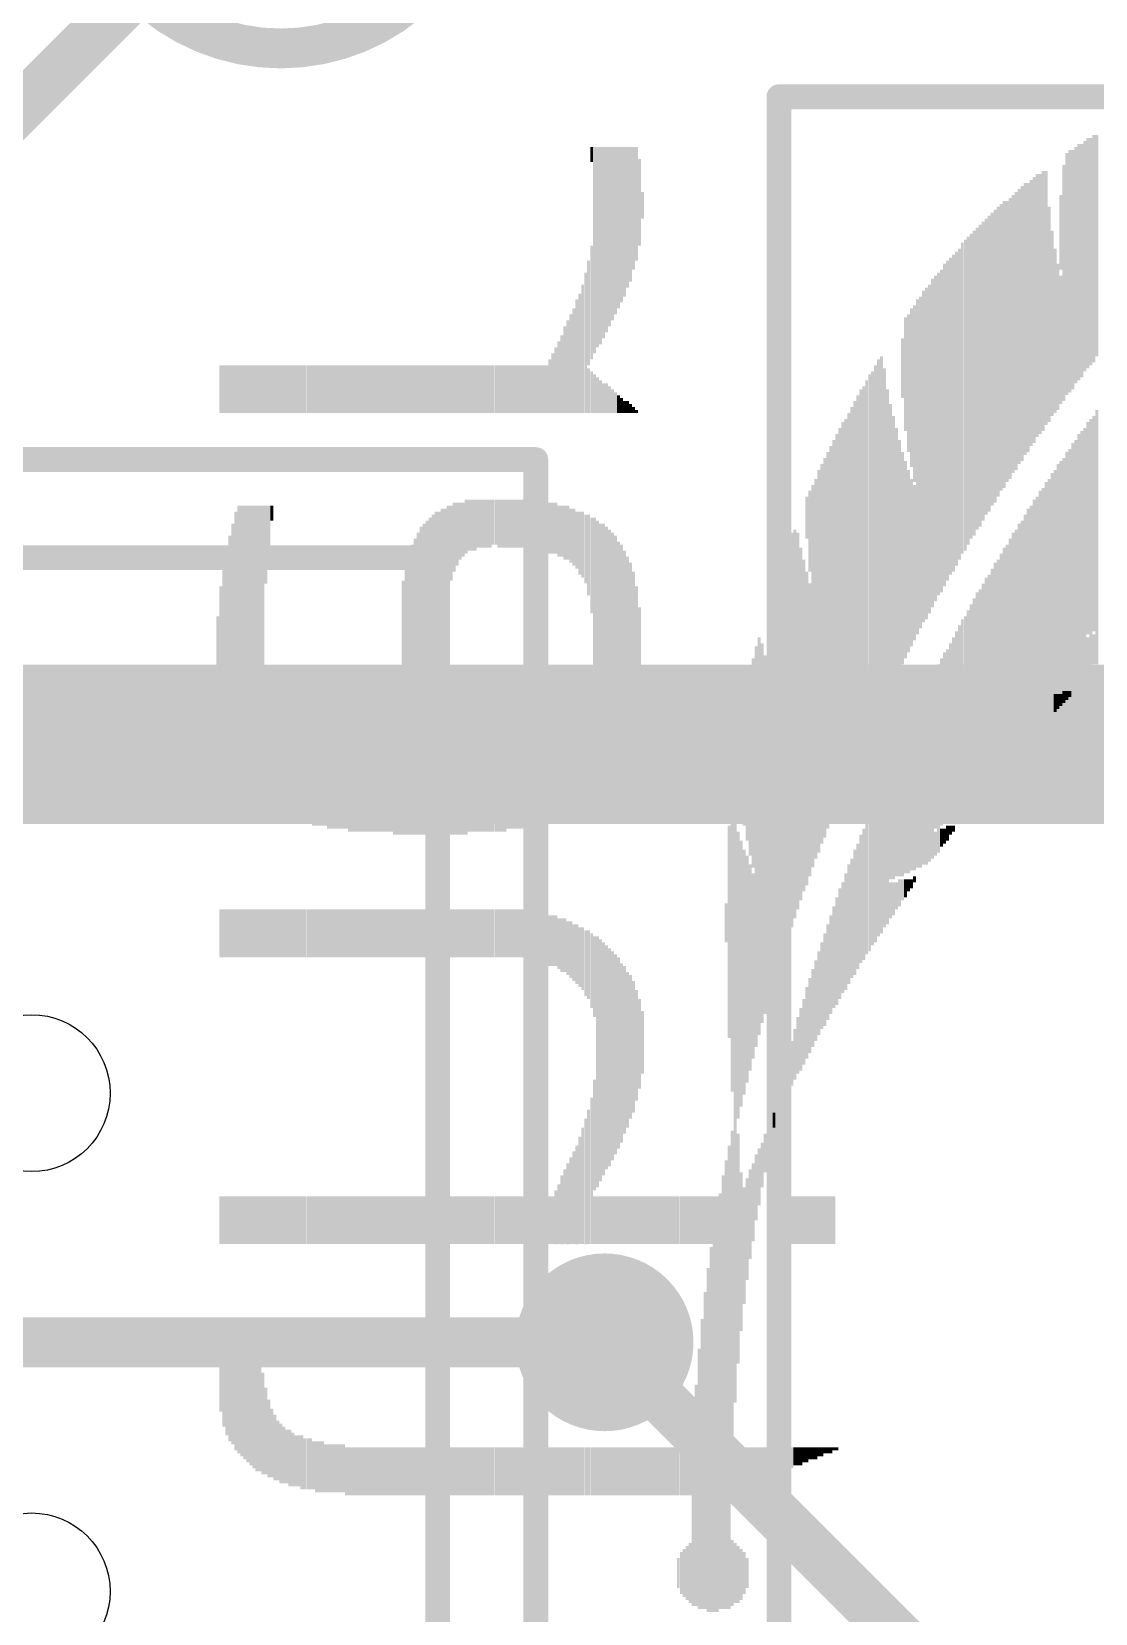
# Model space of a CAD drawing. Extents: x -3.2 to 50.9, y 0 to 22.9.
# Drawn here: x 38.1 to 43.52, y 10.05 to 18.11 of the extents above; entities that cross this region are included whole.
import ezdxf

# ---------------------------------------------------------------- set-up
doc = ezdxf.new("R2010")
doc.units = 0
for name, color, linetype in [('1', 12, 'CONTINUOUS'), ('16', 5, 'CONTINUOUS'), ('18', 110, 'CONTINUOUS'), ('20', 4, 'CONTINUOUS'), ('21', 40, 'CONTINUOUS'), ('22', 6, 'CONTINUOUS')]:
    doc.layers.add(name, color=color, linetype=linetype)

# ---------------------------------------------------------------- blocks, each defined once
blk = doc.blocks.new('RECT')
blk.add_solid([(-0.5, -0.5), (0.5, -0.5), (-0.5, 0.5), (0.5, 0.5)])
blk = doc.blocks.new('ROUNDV')
at = {"const_width": 0.5}
blk.add_lwpolyline([(0, -0.25, 1), (0, 0.25, 1), (0, -0.25)], format="xyb", dxfattribs=at)

msp = doc.modelspace()

# ---------------------------------------------------------------- linework, layer by layer
at = {"layer": '1'}
for points, const_width in [([(45.212, 14.478), (16.002, 14.478)], 0.8128), ([(19.05, 11.43), (41.021, 11.43)], 0.254)]:
    msp.add_lwpolyline(points, dxfattribs=dict(at, const_width=const_width))
at = {"layer": '1', "const_width": 0.127}
msp.add_lwpolyline([(41.021, 11.3665, 1), (41.021, 11.4935)], format="xyb", dxfattribs=at)
at = {"layer": '16', "const_width": 0.254}
for points in [[(37.084, 16.764), (39.37, 19.05)], [(41.021, 11.43), (42.926, 9.525)]]:
    msp.add_lwpolyline(points, dxfattribs=at)
at = {"layer": '16', "const_width": 0.127}
msp.add_lwpolyline([(41.0659, 11.4749, 1), (40.9761, 11.3851)], format="xyb", dxfattribs=at)
at = {"layer": '20'}
for centre in [(38.1, 12.7), (38.1, 10.16)]:
    msp.add_circle(centre, 0.4, dxfattribs=at)
at = {"layer": '21'}
for points, const_width in [([(39.37, 18.0261, 1), (39.37, 20.0739, 1), (39.37, 18.0261)], 0.2032), ([(41.9418, 17.78, 1), (41.8783, 17.78)], 0.0635), ([(41.91, 17.8117, 1), (41.91, 17.7483)], 0.0635), ([(40.7018, 15.93, 1), (40.6382, 15.93)], 0.0635), ([(40.67, 15.8983, 1), (40.67, 15.9618)], 0.0635), ([(40.2018, 15.43, 1), (40.1382, 15.43)], 0.0635), ([(40.17, 15.3983, 1), (40.17, 15.4618)], 0.0635)]:
    msp.add_lwpolyline(points, format="xyb", dxfattribs=dict(at, const_width=const_width))
at = {"layer": '21', "const_width": 0.127}
for points in [[(41.91, 5.08), (41.91, 17.78)], [(41.91, 17.78), (50.8, 17.78)], [(40.67, 15.93), (12.67, 15.93)], [(40.67, 6.93), (40.67, 15.93)], [(40.17, 15.43), (28.47, 15.43)], [(40.17, 7.43), (40.17, 15.43)]]:
    msp.add_lwpolyline(points, dxfattribs=at)

# ---------------------------------------------------------------- block references
at = {"layer": '18', "xscale": 0.9064, "yscale": 0.9064}
msp.add_blockref('ROUNDV', (41.021, 11.43), dxfattribs=at)
msp.add_blockref('ROUNDV', (41.021, 11.43), dxfattribs=at)
at = {"layer": '22', "yscale": 0.0152, "rotation": 90}
for p, xscale in [((43.5153, 17.0053), 1.1582), ((43.5305, 17.0205), 1.1278), ((40.955, 17.4854), 0.0762), ((40.9702, 16.9977), 1.0516), ((40.9854, 17.0129), 1.0211), ((41.0007, 17.0205), 1.0058), ((41.0159, 17.0358), 0.9754), ((41.0312, 17.051), 0.9449), ((41.0464, 17.0663), 0.9144), ((41.0616, 17.0815), 0.8839), ((41.0769, 17.0967), 0.8534), ((41.0921, 17.112), 0.823), ((41.1074, 17.1272), 0.7925), ((41.1226, 17.1425), 0.762), ((41.1378, 17.1653), 0.7163), ((41.1531, 17.1806), 0.6858), ((41.1683, 17.211), 0.6248), ((41.1836, 17.2339), 0.5791), ((43.3934, 16.891), 1.2344), ((43.4086, 16.8986), 1.2192), ((43.4238, 16.9215), 1.204), ((43.4391, 16.9367), 1.204), ((43.4543, 16.9443), 1.1887), ((43.4696, 16.9672), 1.1735), ((43.4848, 16.9824), 1.1735), ((43.5, 16.9901), 1.1582), ((41.1988, 17.2415), 0.442), ((43.3629, 16.83), 1.204), ((43.3781, 16.8758), 1.2344), ((43.1648, 16.6472), 1.3868), ((43.18, 16.6548), 1.3716), ((43.1952, 16.6776), 1.3564), ((43.2105, 16.6929), 1.3564), ((43.2257, 16.7157), 1.3411), ((43.241, 16.7234), 1.3259), ((43.2562, 16.7386), 1.3259), ((43.2714, 16.7538), 1.2954), ((41.214, 17.2263), 0.1372), ((43.0886, 16.5481), 1.4326), ((43.1038, 16.571), 1.4173), ((43.119, 16.5862), 1.4173), ((43.1343, 16.6091), 1.4021), ((43.1495, 16.6243), 1.4021), ((43.3476, 17.0891), 0.381), ((42.9971, 16.4414), 1.4935), ((43.0124, 16.4567), 1.4935), ((43.0276, 16.4795), 1.4783), ((43.0428, 16.5024), 1.463), ((43.0581, 16.5176), 1.463), ((43.0733, 16.5329), 1.4326), ((43.2867, 16.67), 1.0973), ((42.9057, 16.3195), 1.5545), ((42.9209, 16.3424), 1.5392), ((42.9362, 16.3576), 1.5392), ((42.9514, 16.3805), 1.524), ((42.9666, 16.4033), 1.5088), ((42.9819, 16.4186), 1.5088), ((43.3019, 16.6243), 0.9449), ((40.955, 16.731), 0.5791), ((42.8447, 16.2433), 1.585), ((42.86, 16.2585), 1.585), ((42.8752, 16.2814), 1.5697), ((42.8904, 16.3043), 1.5545), ((40.9397, 16.6776), 0.5334), ((42.7685, 16.129), 1.6307), ((42.7838, 16.1519), 1.6154), ((42.799, 16.1671), 1.6154), ((42.8142, 16.19), 1.6002), ((42.8295, 16.2128), 1.585), ((43.3172, 16.5862), 0.8382), ((40.9245, 16.5252), 0.7163), ((42.6923, 16.0147), 1.6764), ((42.7076, 16.0376), 1.6612), ((42.7228, 16.0604), 1.6459), ((42.738, 16.0757), 1.6459), ((42.7533, 16.1061), 1.6459), ((43.3324, 16.5557), 0.7468), ((43.3476, 16.5405), 0.6553), ((40.894, 16.4719), 0.6096), ((40.9092, 16.4948), 0.6553), ((42.6466, 15.9461), 1.6916), ((42.6618, 15.9614), 1.6916), ((42.6771, 15.9842), 1.6764), ((40.8635, 16.4338), 0.5334), ((40.8788, 16.4567), 0.5791), ((42.5856, 16.2966), 0.8077), ((42.6009, 16.2662), 0.8992), ((42.6161, 15.8928), 1.7069), ((42.6314, 15.9156), 1.6916), ((40.833, 16.4033), 0.4724), ((40.8483, 16.4186), 0.5029), ((42.5552, 16.3652), 0.5791), ((42.5704, 16.3195), 0.701), ((40.7873, 16.35), 0.3658), ((40.8026, 16.3652), 0.3962), ((40.8178, 16.3881), 0.442), ((42.5399, 16.3957), 0.3048), ((40.7568, 16.3195), 0.3048), ((40.7721, 16.3347), 0.3353), ((42.4332, 15.5651), 1.7831), ((39.0652, 16.289), 0.2438), ((39.0804, 16.289), 0.2438), ((39.0957, 16.289), 0.2438), ((39.1109, 16.289), 0.2438), ((39.1262, 16.289), 0.2438), ((39.1414, 16.289), 0.2438), ((39.1566, 16.289), 0.2438), ((39.1719, 16.289), 0.2438), ((39.1871, 16.289), 0.2438), ((39.2024, 16.289), 0.2438), ((39.2176, 16.289), 0.2438), ((39.2328, 16.289), 0.2438), ((39.2481, 16.289), 0.2438), ((39.2633, 16.289), 0.2438), ((39.2786, 16.289), 0.2438), ((39.2938, 16.289), 0.2438), ((39.309, 16.289), 0.2438), ((39.3243, 16.289), 0.2438), ((39.3395, 16.289), 0.2438), ((39.3548, 16.289), 0.2438), ((39.37, 16.289), 0.2438), ((39.3852, 16.289), 0.2438), ((39.4005, 16.289), 0.2438), ((39.4157, 16.289), 0.2438), ((39.431, 16.289), 0.2438), ((39.4462, 16.289), 0.2438), ((39.4614, 16.289), 0.2438), ((39.4767, 16.289), 0.2438), ((39.4919, 16.289), 0.2438), ((39.5072, 16.289), 0.2438), ((39.5224, 16.289), 0.2438), ((39.5376, 16.289), 0.2438), ((39.5529, 16.289), 0.2438), ((39.5681, 16.289), 0.2438), ((39.5834, 16.289), 0.2438), ((39.5986, 16.289), 0.2438), ((39.6138, 16.289), 0.2438), ((39.6291, 16.289), 0.2438), ((39.6443, 16.289), 0.2438), ((39.6596, 16.289), 0.2438), ((39.6748, 16.289), 0.2438), ((39.69, 16.289), 0.2438), ((39.7053, 16.289), 0.2438), ((39.7205, 16.289), 0.2438), ((39.7358, 16.289), 0.2438), ((39.751, 16.289), 0.2438), ((39.7662, 16.289), 0.2438), ((39.7815, 16.289), 0.2438), ((39.7967, 16.289), 0.2438), ((39.812, 16.289), 0.2438), ((39.8272, 16.289), 0.2438), ((39.8424, 16.289), 0.2438), ((39.8577, 16.289), 0.2438), ((39.8729, 16.289), 0.2438), ((39.8882, 16.289), 0.2438), ((39.9034, 16.289), 0.2438), ((39.9186, 16.289), 0.2438), ((39.9339, 16.289), 0.2438), ((39.9491, 16.289), 0.2438), ((39.9644, 16.289), 0.2438), ((39.9796, 16.289), 0.2438), ((39.9948, 16.289), 0.2438), ((40.0101, 16.289), 0.2438), ((40.0253, 16.289), 0.2438), ((40.0406, 16.289), 0.2438), ((40.0558, 16.289), 0.2438), ((40.071, 16.289), 0.2438), ((40.0863, 16.289), 0.2438), ((40.1015, 16.289), 0.2438), ((40.1168, 16.289), 0.2438), ((40.132, 16.289), 0.2438), ((40.1472, 16.289), 0.2438), ((40.1625, 16.289), 0.2438), ((40.1777, 16.289), 0.2438), ((40.193, 16.289), 0.2438), ((40.2082, 16.289), 0.2438), ((40.2234, 16.289), 0.2438), ((40.2387, 16.289), 0.2438), ((40.2539, 16.289), 0.2438), ((40.2692, 16.289), 0.2438), ((40.2844, 16.289), 0.2438), ((40.2996, 16.289), 0.2438), ((40.3149, 16.289), 0.2438), ((40.3301, 16.289), 0.2438), ((40.3454, 16.289), 0.2438), ((40.3606, 16.289), 0.2438), ((40.3758, 16.289), 0.2438), ((40.3911, 16.289), 0.2438), ((40.4063, 16.289), 0.2438), ((40.4216, 16.289), 0.2438), ((40.4368, 16.289), 0.2438), ((40.452, 16.289), 0.2438), ((40.4673, 16.289), 0.2438), ((40.4825, 16.289), 0.2438), ((40.4978, 16.289), 0.2438), ((40.513, 16.289), 0.2438), ((40.5282, 16.289), 0.2438), ((40.5435, 16.289), 0.2438), ((40.5587, 16.289), 0.2438), ((40.574, 16.289), 0.2438), ((40.5892, 16.289), 0.2438), ((40.6044, 16.289), 0.2438), ((40.6197, 16.289), 0.2438), ((40.6349, 16.289), 0.2438), ((40.6502, 16.289), 0.2438), ((40.6654, 16.289), 0.2438), ((40.6806, 16.289), 0.2438), ((40.6959, 16.289), 0.2438), ((40.7111, 16.289), 0.2438), ((40.7264, 16.289), 0.2438), ((40.7416, 16.3043), 0.2743), ((40.9397, 16.2814), 0.2286), ((40.955, 16.2738), 0.2134), ((42.3875, 15.4813), 1.7983), ((42.4028, 15.5118), 1.7983), ((42.418, 15.5423), 1.7983), ((42.4485, 15.5499), 1.6916), ((40.9702, 16.2662), 0.1981), ((40.9854, 16.2585), 0.1829), ((41.0007, 16.2509), 0.1676), ((41.0159, 16.2433), 0.1524), ((41.0312, 16.2433), 0.1524), ((41.0464, 16.2357), 0.1372), ((41.0616, 16.2281), 0.1219), ((42.3266, 15.367), 1.844), ((42.3418, 15.3899), 1.8288), ((42.357, 15.4203), 1.8288), ((42.3723, 15.4508), 1.8288), ((42.4637, 15.5118), 1.5545), ((41.0769, 16.2204), 0.1067), ((41.0921, 16.2128), 0.0914), ((41.1074, 16.2052), 0.0762), ((41.1226, 16.1976), 0.061), ((41.1378, 16.1976), 0.061), ((41.1531, 16.19), 0.0457), ((42.2961, 15.2984), 1.8593), ((42.3113, 15.3365), 1.844), ((42.479, 15.4889), 1.4478), ((41.1683, 16.1823), 0.0305), ((41.1836, 16.1747), 0.0152), ((42.2504, 15.1994), 1.8745), ((42.2656, 15.2375), 1.8593), ((42.2808, 15.2679), 1.8593), ((42.4942, 15.4737), 1.3564), ((43.5, 15.5042), 1.2649), ((43.5153, 15.6032), 1.0973), ((43.5305, 15.5346), 1.2954), ((42.2046, 15.1079), 1.905), ((42.2199, 15.146), 1.8898), ((42.2351, 15.1765), 1.8898), ((42.5094, 15.4584), 1.2649), ((43.4391, 15.4508), 1.2192), ((43.4543, 15.4661), 1.2192), ((43.4696, 15.4737), 1.2344), ((43.4848, 15.5804), 1.082), ((42.1589, 15.0089), 1.9202), ((42.1742, 15.0393), 1.9202), ((42.1894, 15.0774), 1.905), ((42.5247, 15.4432), 1.1735), ((42.5399, 15.428), 1.082), ((43.3781, 15.3899), 1.1582), ((43.3934, 15.4051), 1.1582), ((43.4086, 15.4203), 1.1887), ((43.4238, 15.4356), 1.1887), ((42.1284, 14.9403), 1.9355), ((42.1437, 14.9708), 1.9355), ((42.5552, 15.4203), 1.0058), ((43.3324, 15.3518), 1.1125), ((43.3476, 15.3594), 1.1278), ((43.3629, 15.3746), 1.1278), ((42.098, 14.8641), 1.9355), ((42.1132, 14.9022), 1.9507), ((42.5704, 15.4127), 0.9296), ((42.5856, 15.4051), 0.8534), ((43.2714, 15.2908), 1.0516), ((43.2867, 15.2984), 1.0668), ((43.3019, 15.3213), 1.082), ((43.3172, 15.3289), 1.0973), ((40.3149, 15.588), 0.2743), ((40.3301, 15.5956), 0.2591), ((40.3454, 15.5956), 0.2591), ((40.3606, 15.5956), 0.2591), ((40.3758, 15.6032), 0.2438), ((40.3911, 15.6032), 0.2438), ((40.4063, 15.6032), 0.2438), ((40.4216, 15.6032), 0.2438), ((40.4368, 15.6032), 0.2438), ((40.452, 15.6108), 0.2286), ((40.4673, 15.6108), 0.2286), ((40.4825, 15.6032), 0.2438), ((40.4978, 15.6032), 0.2438), ((40.513, 15.6032), 0.2438), ((40.5282, 15.6032), 0.2438), ((40.5435, 15.6032), 0.2438), ((40.5587, 15.6032), 0.2438), ((40.574, 15.6032), 0.2438), ((40.5892, 15.6032), 0.2438), ((40.6044, 15.6032), 0.2438), ((40.6197, 15.6032), 0.2438), ((40.6349, 15.6032), 0.2438), ((40.6502, 15.6032), 0.2438), ((40.6654, 15.6032), 0.2438), ((40.6806, 15.5956), 0.2591), ((42.0522, 15.6337), 0.2134), ((42.0675, 15.5651), 0.4115), ((42.0827, 14.826), 1.9507), ((42.6009, 15.4051), 0.7925), ((43.2105, 15.2298), 0.9906), ((43.2257, 15.2451), 0.9906), ((43.241, 15.2603), 1.0211), ((43.2562, 15.2679), 1.0363), ((39.1414, 14.9784), 1.3716), ((39.1566, 14.986), 1.4173), ((39.1719, 14.9784), 1.4326), ((39.1871, 14.9708), 1.4478), ((39.2024, 14.9631), 1.463), ((39.2176, 14.9555), 1.4783), ((39.2328, 14.9479), 1.4935), ((39.2481, 14.9403), 1.5088), ((39.2633, 14.9327), 1.524), ((39.2786, 14.9327), 1.524), ((39.2938, 15.4965), 0.3962), ((39.309, 15.588), 0.2134), ((39.3243, 15.6566), 0.0762), ((40.1472, 14.8336), 1.6307), ((40.1625, 14.8412), 1.6459), ((40.1777, 14.8412), 1.6459), ((40.193, 14.8488), 1.6612), ((40.2082, 14.8488), 1.6612), ((40.2234, 14.8565), 1.6764), ((40.2387, 15.5042), 0.381), ((40.2539, 15.5346), 0.3505), ((40.2692, 15.5499), 0.32), ((40.2844, 15.5651), 0.2896), ((40.2996, 15.5727), 0.2743), ((40.6959, 15.588), 0.2438), ((40.7111, 15.588), 0.2438), ((40.7264, 15.588), 0.2438), ((40.7416, 15.5804), 0.2591), ((40.7568, 15.5804), 0.2591), ((40.7721, 15.5804), 0.2591), ((40.7873, 15.5651), 0.2591), ((40.8026, 15.5651), 0.2591), ((40.8178, 15.5575), 0.2743), ((40.833, 15.5575), 0.2743), ((40.8483, 15.5423), 0.2743), ((40.8635, 15.5346), 0.2896), ((40.8788, 15.5194), 0.2896), ((40.894, 15.5042), 0.32), ((40.9092, 15.4965), 0.3353), ((40.9245, 15.4737), 0.3505), ((40.9397, 15.4432), 0.4115), ((43.1648, 15.1841), 0.9296), ((43.18, 15.1994), 0.9601), ((43.1952, 15.2146), 0.9601), ((39.1262, 14.9631), 1.2802), ((40.0863, 14.8031), 1.5697), ((40.1015, 14.8107), 1.585), ((40.1168, 14.8184), 1.6002), ((40.132, 14.826), 1.6154), ((40.955, 15.3899), 0.4877), ((40.9702, 14.9098), 1.4478), ((40.9854, 14.9022), 1.4326), ((41.0007, 14.9022), 1.4021), ((41.0159, 14.9098), 1.3868), ((41.0312, 14.9098), 1.3564), ((41.0464, 14.9098), 1.3259), ((41.9913, 15.0622), 1.0211), ((43.119, 15.1384), 0.8687), ((43.1343, 15.1536), 0.8992), ((43.1495, 15.1613), 0.9144), ((39.1109, 14.9479), 1.1887), ((40.0406, 14.7574), 1.4783), ((40.0558, 14.7726), 1.5088), ((40.071, 14.7879), 1.5392), ((41.0616, 14.9098), 1.2954), ((41.0769, 14.9098), 1.2649), ((41.0921, 14.9098), 1.204), ((41.1074, 14.9098), 1.1735), ((41.9608, 15.0851), 0.8534), ((41.976, 15.0774), 0.9601), ((42.0065, 15.0317), 1.0516), ((43.0733, 14.9327), 1.1278), ((43.0886, 15.1079), 0.8382), ((43.1038, 15.1232), 0.8687), ((39.0957, 14.925), 1.082), ((40.0101, 14.7117), 1.3868), ((40.0253, 14.7422), 1.4478), ((41.1226, 14.9098), 1.1125), ((41.1378, 14.9174), 1.0363), ((41.1531, 14.9174), 0.9754), ((41.9303, 15.1384), 0.5944), ((41.9456, 15.1003), 0.7315), ((42.0218, 14.5821), 1.7983), ((42.037, 14.5745), 1.6916), ((43.0124, 14.8488), 1.1125), ((43.0276, 14.8717), 1.0973), ((43.0428, 14.8946), 1.1125), ((43.0581, 15.0774), 0.8077), ((39.0804, 14.9022), 0.9754), ((41.1683, 14.9174), 0.8839), ((42.0522, 14.5593), 1.6002), ((42.9666, 14.7879), 1.082), ((42.9819, 14.8031), 1.082), ((42.9971, 14.826), 1.0973), ((39.0652, 14.8717), 0.823), ((39.9948, 14.666), 1.2954), ((41.1836, 14.9174), 0.7315), ((41.9151, 15.1613), 0.3048), ((42.0675, 14.5517), 1.4935), ((42.9209, 14.7193), 1.0668), ((42.9362, 14.7345), 1.0668), ((42.9514, 14.765), 1.0668), ((41.1988, 14.925), 0.5029), ((42.8752, 14.6583), 1.0058), ((42.8904, 14.6812), 1.0211), ((42.9057, 14.6964), 1.0516), ((39.05, 14.8336), 0.5944), ((42.8295, 14.605), 0.9601), ((42.8447, 14.6279), 0.9754), ((42.86, 14.6355), 0.9906), ((41.8084, 14.0106), 2.0269), ((42.799, 14.5669), 0.9144), ((42.8142, 14.5821), 0.9449), ((43.4848, 14.9479), 0.1524), ((43.5153, 14.9631), 0.1524), ((41.7932, 13.9573), 2.0422), ((41.8236, 14.0259), 1.9355), ((41.8389, 14.0183), 1.8288), ((42.7533, 14.5136), 0.8687), ((42.7685, 14.5212), 0.8839), ((42.7838, 14.544), 0.8992), ((41.7627, 14.3764), 0.9296), ((41.7779, 14.384), 1.0668), ((41.8541, 14.0183), 1.7069), ((42.7076, 14.4526), 0.8077), ((42.7228, 14.4069), 0.9601), ((42.738, 14.4907), 0.8534), ((41.7474, 14.3764), 0.7772), ((41.8694, 14.0183), 1.6154), ((41.8846, 14.0183), 1.524), ((42.6618, 14.3154), 0.8992), ((42.6771, 14.3383), 0.9144), ((42.6923, 14.3612), 0.9296), ((41.7322, 14.3764), 0.6248), ((41.8998, 14.0259), 1.4173), ((41.9151, 14.0259), 1.3259), ((42.6314, 14.2773), 0.8534), ((42.6466, 14.3002), 0.8687), ((43.1343, 14.5669), 0.2438), ((43.1495, 14.5745), 0.2286), ((43.1648, 14.5821), 0.2134), ((43.18, 14.5898), 0.1981), ((43.1952, 14.605), 0.1981), ((43.2105, 14.6126), 0.1829), ((43.2257, 14.6279), 0.1524), ((43.241, 14.6355), 0.1372), ((43.2562, 14.6507), 0.1372), ((43.2714, 14.6583), 0.1219), ((43.2867, 14.666), 0.1067), ((43.3019, 14.6812), 0.1067), ((43.3172, 14.6888), 0.0914), ((43.3324, 14.6964), 0.0762), ((43.3476, 14.7041), 0.061), ((43.3629, 14.7193), 0.061), ((43.3781, 14.7269), 0.0457), ((43.3934, 14.7345), 0.0305), ((40.955, 14.4221), 0.5029), ((41.717, 14.3764), 0.442), ((41.9303, 14.0259), 1.2344), ((41.9456, 14.0335), 1.1582), ((42.5856, 14.224), 0.7772), ((42.6009, 14.2392), 0.8077), ((42.6161, 14.2621), 0.823), ((43.0581, 14.5059), 0.3048), ((43.0886, 14.5288), 0.2896), ((43.1038, 14.544), 0.2591), ((43.119, 14.5517), 0.2438), ((39.2938, 14.3612), 0.4115), ((39.309, 14.3383), 0.3658), ((40.9245, 14.3459), 0.381), ((40.9397, 14.3688), 0.4267), ((41.9608, 14.0411), 1.082), ((41.976, 14.0487), 1.0058), ((41.9913, 14.0564), 0.9296), ((42.5552, 14.1783), 0.7163), ((42.5704, 14.2011), 0.762), ((39.3243, 14.3154), 0.3505), ((39.3395, 14.3002), 0.32), ((40.8788, 14.285), 0.32), ((40.894, 14.3002), 0.32), ((40.9092, 14.3154), 0.3505), ((41.7017, 14.3916), 0.2286), ((42.0065, 14.064), 0.8534), ((42.5094, 14.1249), 0.6401), ((42.5247, 14.1402), 0.6706), ((42.5399, 14.1554), 0.701), ((39.3548, 14.2773), 0.3048), ((39.37, 14.2697), 0.2896), ((39.3852, 14.2545), 0.2896), ((39.4005, 14.2469), 0.2743), ((39.4157, 14.2469), 0.2743), ((39.431, 14.2316), 0.2743), ((39.4462, 14.224), 0.2591), ((39.4614, 14.224), 0.2591), ((40.7721, 14.224), 0.2591), ((40.7873, 14.224), 0.2591), ((40.8026, 14.2316), 0.2743), ((40.8178, 14.2469), 0.2743), ((40.833, 14.2545), 0.2896), ((40.8483, 14.2621), 0.3048), ((40.8635, 14.2773), 0.3048), ((42.479, 14.0792), 0.5791), ((42.4942, 14.1021), 0.6248), ((39.4767, 14.2088), 0.2591), ((39.4919, 14.2088), 0.2591), ((39.5072, 14.2011), 0.2438), ((39.5224, 14.2011), 0.2438), ((39.5376, 14.1935), 0.2591), ((39.5529, 14.1859), 0.2438), ((39.5681, 14.1859), 0.2438), ((39.5834, 14.1859), 0.2438), ((39.5986, 14.1859), 0.2438), ((39.6138, 14.1707), 0.2438), ((39.6291, 14.1707), 0.2438), ((39.6443, 14.1707), 0.2438), ((39.6596, 14.1707), 0.2438), ((39.6748, 14.1707), 0.2438), ((39.69, 14.163), 0.2286), ((39.7053, 14.163), 0.2286), ((39.7205, 14.1554), 0.2438), ((39.7358, 14.1554), 0.2438), ((39.751, 14.1554), 0.2438), ((39.7662, 14.1554), 0.2438), ((39.7815, 14.1554), 0.2438), ((39.7967, 14.1554), 0.2438), ((39.812, 14.1554), 0.2438), ((39.8272, 14.1554), 0.2438), ((40.3911, 14.1554), 0.2438), ((40.4063, 14.1554), 0.2438), ((40.4216, 14.1554), 0.2438), ((40.4368, 14.1554), 0.2438), ((40.452, 14.1554), 0.2438), ((40.4673, 14.1554), 0.2438), ((40.4825, 14.1554), 0.2438), ((40.4978, 14.1554), 0.2438), ((40.513, 14.1554), 0.2438), ((40.5282, 14.163), 0.2286), ((40.5435, 14.163), 0.2286), ((40.5587, 14.1707), 0.2438), ((40.574, 14.1707), 0.2438), ((40.5892, 14.1707), 0.2438), ((40.6044, 14.1707), 0.2438), ((40.6197, 14.1707), 0.2438), ((40.6349, 14.1859), 0.2438), ((40.6502, 14.1859), 0.2438), ((40.6654, 14.1859), 0.2438), ((40.6806, 14.1859), 0.2438), ((40.6959, 14.1935), 0.2591), ((40.7111, 14.2011), 0.2438), ((40.7264, 14.2011), 0.2438), ((40.7416, 14.2088), 0.2591), ((40.7568, 14.2088), 0.2591), ((42.4332, 13.8963), 0.762), ((42.4485, 13.9268), 0.762), ((42.4637, 13.9497), 0.7772), ((39.8424, 14.1478), 0.2286), ((39.8577, 14.1478), 0.2286), ((39.8729, 14.1478), 0.2286), ((39.8882, 14.1478), 0.2286), ((39.9034, 14.1478), 0.2286), ((39.9186, 14.1478), 0.2286), ((39.9339, 14.1478), 0.2286), ((39.9491, 14.1402), 0.2438), ((39.9644, 14.1402), 0.2438), ((39.9796, 14.1402), 0.2438), ((40.2387, 14.1402), 0.2438), ((40.2539, 14.1402), 0.2438), ((40.2692, 14.1402), 0.2438), ((40.2844, 14.1402), 0.2438), ((40.2996, 14.1402), 0.2438), ((40.3149, 14.1402), 0.2438), ((40.3301, 14.1478), 0.2286), ((40.3454, 14.1478), 0.2286), ((40.3606, 14.1478), 0.2286), ((40.3758, 14.1478), 0.2286), ((42.4028, 13.8354), 0.7315), ((42.418, 13.8659), 0.7315), ((41.6712, 13.4163), 1.4173), ((42.3723, 13.7744), 0.701), ((42.3875, 13.8125), 0.7163), ((41.656, 13.523), 1.082), ((41.6865, 12.6086), 2.9718), ((41.7017, 13.302), 1.463), ((42.3418, 13.7135), 0.6706), ((42.357, 13.7516), 0.6858), ((42.7076, 13.9725), 0.1219), ((42.738, 14.003), 0.0914), ((42.7533, 14.0106), 0.0762), ((42.7685, 14.0259), 0.0762), ((42.7838, 14.0411), 0.0457), ((42.799, 14.0487), 0.0305), ((41.717, 13.3096), 1.3564), ((42.3113, 13.6525), 0.6401), ((42.3266, 13.6906), 0.6553), ((41.7322, 13.3172), 1.2497), ((41.7474, 13.3325), 1.1582), ((42.2808, 13.5915), 0.6096), ((42.2961, 13.622), 0.6401), ((41.7627, 13.3401), 1.0516), ((41.7779, 13.3477), 0.9449), ((42.2504, 13.523), 0.5944), ((42.2656, 13.5611), 0.6096), ((42.5247, 13.7211), 0.1372), ((42.5399, 13.7363), 0.1067), ((42.5552, 13.7439), 0.0914), ((42.5704, 13.7592), 0.061), ((42.5856, 13.7668), 0.0457), ((42.6009, 13.7897), 0.0305), ((42.2199, 13.462), 0.5639), ((42.2351, 13.4925), 0.5639), ((42.479, 13.683), 0.1829), ((42.4942, 13.6906), 0.1676), ((42.5094, 13.7058), 0.1372), ((39.0652, 13.5153), 0.2438), ((39.0804, 13.5153), 0.2438), ((39.0957, 13.5153), 0.2438), ((39.1109, 13.5153), 0.2438), ((39.1262, 13.5153), 0.2438), ((39.1414, 13.5153), 0.2438), ((39.1566, 13.5153), 0.2438), ((39.1719, 13.5153), 0.2438), ((39.1871, 13.5153), 0.2438), ((39.2024, 13.5153), 0.2438), ((39.2176, 13.5153), 0.2438), ((39.2328, 13.5153), 0.2438), ((39.2481, 13.5153), 0.2438), ((39.2633, 13.5153), 0.2438), ((39.2786, 13.5153), 0.2438), ((39.2938, 13.5153), 0.2438), ((39.309, 13.5153), 0.2438), ((39.3243, 13.5153), 0.2438), ((39.3395, 13.5153), 0.2438), ((39.3548, 13.5153), 0.2438), ((39.37, 13.5153), 0.2438), ((39.3852, 13.5153), 0.2438), ((39.4005, 13.5153), 0.2438), ((39.4157, 13.5153), 0.2438), ((39.431, 13.5153), 0.2438), ((39.4462, 13.5153), 0.2438), ((39.4614, 13.5153), 0.2438), ((39.4767, 13.5153), 0.2438), ((39.4919, 13.5153), 0.2438), ((39.5072, 13.5153), 0.2438), ((39.5224, 13.5153), 0.2438), ((39.5376, 13.5153), 0.2438), ((39.5529, 13.5153), 0.2438), ((39.5681, 13.5153), 0.2438), ((39.5834, 13.5153), 0.2438), ((39.5986, 13.5153), 0.2438), ((39.6138, 13.5153), 0.2438), ((39.6291, 13.5153), 0.2438), ((39.6443, 13.5153), 0.2438), ((39.6596, 13.5153), 0.2438), ((39.6748, 13.5153), 0.2438), ((39.69, 13.5153), 0.2438), ((39.7053, 13.5153), 0.2438), ((39.7205, 13.5153), 0.2438), ((39.7358, 13.5153), 0.2438), ((39.751, 13.5153), 0.2438), ((39.7662, 13.5153), 0.2438), ((39.7815, 13.5153), 0.2438), ((39.7967, 13.5153), 0.2438), ((39.812, 13.5153), 0.2438), ((39.8272, 13.5153), 0.2438), ((39.8424, 13.5153), 0.2438), ((39.8577, 13.5153), 0.2438), ((39.8729, 13.5153), 0.2438), ((39.8882, 13.5153), 0.2438), ((39.9034, 13.5153), 0.2438), ((39.9186, 13.5153), 0.2438), ((39.9339, 13.5153), 0.2438), ((39.9491, 13.5153), 0.2438), ((39.9644, 13.5153), 0.2438), ((39.9796, 13.5153), 0.2438), ((39.9948, 13.5153), 0.2438), ((40.0101, 13.5153), 0.2438), ((40.0253, 13.5153), 0.2438), ((40.0406, 13.5153), 0.2438), ((40.0558, 13.5153), 0.2438), ((40.071, 13.5153), 0.2438), ((40.0863, 13.5153), 0.2438), ((40.1015, 13.5153), 0.2438), ((40.1168, 13.5153), 0.2438), ((40.132, 13.5153), 0.2438), ((40.1472, 13.5153), 0.2438), ((40.1625, 13.5153), 0.2438), ((40.1777, 13.5153), 0.2438), ((40.193, 13.5153), 0.2438), ((40.2082, 13.5153), 0.2438), ((40.2234, 13.5153), 0.2438), ((40.2387, 13.5153), 0.2438), ((40.2539, 13.5153), 0.2438), ((40.2692, 13.5153), 0.2438), ((40.2844, 13.5153), 0.2438), ((40.2996, 13.5153), 0.2438), ((40.3149, 13.5153), 0.2438), ((40.3301, 13.5153), 0.2438), ((40.3454, 13.5153), 0.2438), ((40.3606, 13.5153), 0.2438), ((40.3758, 13.5153), 0.2438), ((40.3911, 13.5153), 0.2438), ((40.4063, 13.5153), 0.2438), ((40.4216, 13.5153), 0.2438), ((40.4368, 13.5153), 0.2438), ((40.452, 13.5153), 0.2438), ((40.4673, 13.5153), 0.2438), ((40.4825, 13.5153), 0.2438), ((40.4978, 13.5153), 0.2438), ((40.513, 13.5153), 0.2438), ((40.5282, 13.5153), 0.2438), ((40.5435, 13.5153), 0.2438), ((40.5587, 13.5153), 0.2438), ((40.574, 13.5153), 0.2438), ((40.5892, 13.5153), 0.2438), ((40.6044, 13.5153), 0.2438), ((40.6197, 13.5077), 0.2591), ((41.6408, 13.5687), 0.1981), ((42.1894, 13.3934), 0.5182), ((42.2046, 13.4239), 0.5486), ((40.6349, 13.5001), 0.2438), ((40.6502, 13.5001), 0.2438), ((40.6654, 13.5001), 0.2438), ((40.6806, 13.5001), 0.2438), ((40.6959, 13.4925), 0.2591), ((40.7111, 13.4925), 0.2591), ((40.7264, 13.4849), 0.2438), ((40.7416, 13.4772), 0.2591), ((40.7568, 13.4772), 0.2591), ((40.7721, 13.4772), 0.2591), ((40.7873, 13.462), 0.2591), ((40.8026, 13.4544), 0.2743), ((40.8178, 13.4544), 0.2743), ((40.833, 13.4391), 0.2743), ((40.8483, 13.4315), 0.2896), ((40.8635, 13.4163), 0.2896), ((40.8788, 13.4087), 0.3048), ((42.1589, 13.3172), 0.4877), ((42.1742, 13.3553), 0.5029), ((40.894, 13.3934), 0.3048), ((40.9092, 13.3858), 0.32), ((40.9245, 13.3629), 0.3353), ((40.9397, 13.3553), 0.3505), ((40.955, 13.3248), 0.381), ((40.9702, 13.2944), 0.4115), ((40.9854, 12.86), 1.2802), ((41.0007, 12.8676), 1.2344), ((41.0159, 12.8753), 1.1887), ((42.1284, 13.2486), 0.442), ((42.1437, 13.2791), 0.4724), ((41.0312, 12.8829), 1.143), ((41.0464, 12.8829), 1.1125), ((41.0616, 12.8905), 1.0668), ((41.0769, 12.8981), 1.0211), ((41.0921, 12.9057), 0.9754), ((42.1132, 13.2105), 0.4267), ((41.1074, 12.9057), 0.9144), ((41.1226, 12.921), 0.8534), ((41.1378, 12.921), 0.7925), ((42.0827, 13.1343), 0.3962), ((42.098, 13.1724), 0.4115), ((41.1531, 12.9362), 0.7315), ((41.1683, 12.9362), 0.6706), ((41.1836, 12.9438), 0.5639), ((42.0522, 13.0581), 0.3658), ((42.0675, 13.0962), 0.381), ((41.1988, 12.9515), 0.4572), ((42.037, 13.0124), 0.3353), ((41.214, 12.9591), 0.32), ((42.0065, 12.9438), 0.2896), ((42.0218, 12.9743), 0.32), ((41.9913, 12.8981), 0.2591), ((41.9608, 12.8143), 0.2134), ((41.976, 12.8524), 0.2286), ((41.9456, 12.7686), 0.1829), ((40.9702, 12.4866), 0.5639), ((41.9303, 12.7152), 0.1676), ((40.955, 12.3038), 0.7468), ((41.8998, 12.6238), 0.1067), ((41.9151, 12.6695), 0.1372), ((40.9397, 12.2733), 0.6858), ((41.8846, 12.5628), 0.0762), ((40.9092, 12.2276), 0.5944), ((40.9245, 12.2504), 0.6401), ((41.6712, 11.5951), 1.8288), ((41.8541, 12.4485), 0.1524), ((41.8694, 12.5019), 0.1067), ((40.8788, 12.1818), 0.5029), ((40.894, 12.2047), 0.5486), ((41.656, 11.2522), 2.3622), ((41.7017, 11.9075), 1.1735), ((41.8084, 12.2733), 0.2896), ((41.8236, 12.3342), 0.2286), ((41.8389, 12.3952), 0.1981), ((40.833, 12.1361), 0.4115), ((40.8483, 12.1514), 0.442), ((40.8635, 12.1666), 0.4724), ((41.6408, 11.2141), 2.286), ((41.7779, 12.1437), 0.3962), ((41.7932, 12.2199), 0.3353), ((40.8026, 12.1056), 0.3505), ((40.8178, 12.1209), 0.381), ((41.6255, 11.176), 2.2098), ((41.717, 11.8923), 0.8077), ((41.7474, 12.0066), 0.5182), ((41.7627, 12.0828), 0.4572), ((40.7721, 12.0675), 0.2743), ((40.7873, 12.0828), 0.3048), ((41.6103, 11.1303), 2.1184), ((41.7322, 11.9228), 0.5944), ((39.0652, 12.0523), 0.2438), ((39.0804, 12.0523), 0.2438), ((39.0957, 12.0523), 0.2438), ((39.1109, 12.0523), 0.2438), ((39.1262, 12.0523), 0.2438), ((39.1414, 12.0523), 0.2438), ((39.1566, 12.0523), 0.2438), ((39.1719, 12.0523), 0.2438), ((39.1871, 12.0523), 0.2438), ((39.2024, 12.0523), 0.2438), ((39.2176, 12.0523), 0.2438), ((39.2328, 12.0523), 0.2438), ((39.2481, 12.0523), 0.2438), ((39.2633, 12.0523), 0.2438), ((39.2786, 12.0523), 0.2438), ((39.2938, 12.0523), 0.2438), ((39.309, 12.0523), 0.2438), ((39.3243, 12.0523), 0.2438), ((39.3395, 12.0523), 0.2438), ((39.3548, 12.0523), 0.2438), ((39.37, 12.0523), 0.2438), ((39.3852, 12.0523), 0.2438), ((39.4005, 12.0523), 0.2438), ((39.4157, 12.0523), 0.2438), ((39.431, 12.0523), 0.2438), ((39.4462, 12.0523), 0.2438), ((39.4614, 12.0523), 0.2438), ((39.4767, 12.0523), 0.2438), ((39.4919, 12.0523), 0.2438), ((39.5072, 12.0523), 0.2438), ((39.5224, 12.0523), 0.2438), ((39.5376, 12.0523), 0.2438), ((39.5529, 12.0523), 0.2438), ((39.5681, 12.0523), 0.2438), ((39.5834, 12.0523), 0.2438), ((39.5986, 12.0523), 0.2438), ((39.6138, 12.0523), 0.2438), ((39.6291, 12.0523), 0.2438), ((39.6443, 12.0523), 0.2438), ((39.6596, 12.0523), 0.2438), ((39.6748, 12.0523), 0.2438), ((39.69, 12.0523), 0.2438), ((39.7053, 12.0523), 0.2438), ((39.7205, 12.0523), 0.2438), ((39.7358, 12.0523), 0.2438), ((39.751, 12.0523), 0.2438), ((39.7662, 12.0523), 0.2438), ((39.7815, 12.0523), 0.2438), ((39.7967, 12.0523), 0.2438), ((39.812, 12.0523), 0.2438), ((39.8272, 12.0523), 0.2438), ((39.8424, 12.0523), 0.2438), ((39.8577, 12.0523), 0.2438), ((39.8729, 12.0523), 0.2438), ((39.8882, 12.0523), 0.2438), ((39.9034, 12.0523), 0.2438), ((39.9186, 12.0523), 0.2438), ((39.9339, 12.0523), 0.2438), ((39.9491, 12.0523), 0.2438), ((39.9644, 12.0523), 0.2438), ((39.9796, 12.0523), 0.2438), ((39.9948, 12.0523), 0.2438), ((40.0101, 12.0523), 0.2438), ((40.0253, 12.0523), 0.2438), ((40.0406, 12.0523), 0.2438), ((40.0558, 12.0523), 0.2438), ((40.071, 12.0523), 0.2438), ((40.0863, 12.0523), 0.2438), ((40.1015, 12.0523), 0.2438), ((40.1168, 12.0523), 0.2438), ((40.132, 12.0523), 0.2438), ((40.1472, 12.0523), 0.2438), ((40.1625, 12.0523), 0.2438), ((40.1777, 12.0523), 0.2438), ((40.193, 12.0523), 0.2438), ((40.2082, 12.0523), 0.2438), ((40.2234, 12.0523), 0.2438), ((40.2387, 12.0523), 0.2438), ((40.2539, 12.0523), 0.2438), ((40.2692, 12.0523), 0.2438), ((40.2844, 12.0523), 0.2438), ((40.2996, 12.0523), 0.2438), ((40.3149, 12.0523), 0.2438), ((40.3301, 12.0523), 0.2438), ((40.3454, 12.0523), 0.2438), ((40.3606, 12.0523), 0.2438), ((40.3758, 12.0523), 0.2438), ((40.3911, 12.0523), 0.2438), ((40.4063, 12.0523), 0.2438), ((40.4216, 12.0523), 0.2438), ((40.4368, 12.0523), 0.2438), ((40.452, 12.0523), 0.2438), ((40.4673, 12.0523), 0.2438), ((40.4825, 12.0523), 0.2438), ((40.4978, 12.0523), 0.2438), ((40.513, 12.0523), 0.2438), ((40.5282, 12.0523), 0.2438), ((40.5435, 12.0523), 0.2438), ((40.5587, 12.0523), 0.2438), ((40.574, 12.0523), 0.2438), ((40.5892, 12.0523), 0.2438), ((40.6044, 12.0523), 0.2438), ((40.6197, 12.0523), 0.2438), ((40.6349, 12.0523), 0.2438), ((40.6502, 12.0523), 0.2438), ((40.6654, 12.0523), 0.2438), ((40.6806, 12.0523), 0.2438), ((40.6959, 12.0523), 0.2438), ((40.7111, 12.0523), 0.2438), ((40.7264, 12.0523), 0.2438), ((40.7416, 12.0523), 0.2438), ((40.7568, 12.0523), 0.2438), ((40.9702, 12.0523), 0.2438), ((40.9854, 12.0523), 0.2438), ((41.0007, 12.0523), 0.2438), ((41.0159, 12.0523), 0.2438), ((41.0312, 12.0523), 0.2438), ((41.0464, 12.0523), 0.2438), ((41.0616, 12.0523), 0.2438), ((41.0769, 12.0523), 0.2438), ((41.0921, 12.0523), 0.2438), ((41.1074, 12.0523), 0.2438), ((41.1226, 12.0523), 0.2438), ((41.1378, 12.0523), 0.2438), ((41.1531, 12.0523), 0.2438), ((41.1683, 12.0523), 0.2438), ((41.1836, 12.0523), 0.2438), ((41.1988, 12.0523), 0.2438), ((41.214, 12.0523), 0.2438), ((41.2293, 12.0523), 0.2438), ((41.2445, 12.0523), 0.2438), ((41.2598, 12.0523), 0.2438), ((41.275, 12.0523), 0.2438), ((41.2902, 12.0523), 0.2438), ((41.3055, 12.0523), 0.2438), ((41.3207, 12.0523), 0.2438), ((41.336, 12.0523), 0.2438), ((41.3512, 12.0523), 0.2438), ((41.3664, 12.0523), 0.2438), ((41.3817, 12.0523), 0.2438), ((41.3969, 12.0523), 0.2438), ((41.4122, 12.0523), 0.2438), ((41.4274, 12.0523), 0.2438), ((41.4426, 12.0523), 0.2438), ((41.4579, 12.0523), 0.2438), ((41.4731, 12.0523), 0.2438), ((41.4884, 12.0523), 0.2438), ((41.5036, 12.0523), 0.2438), ((41.5188, 12.0523), 0.2438), ((41.5341, 12.0523), 0.2438), ((41.5493, 12.0523), 0.2438), ((41.5646, 12.0523), 0.2438), ((41.5798, 11.115), 2.1184), ((41.595, 11.115), 2.1184), ((41.9303, 12.0294), 0.1981), ((41.9456, 12.0523), 0.2438), ((41.9608, 12.0523), 0.2438), ((41.976, 12.0523), 0.2438), ((41.9913, 12.0523), 0.2438), ((42.0065, 12.0523), 0.2438), ((42.0218, 12.0523), 0.2438), ((42.037, 12.0523), 0.2438), ((42.0522, 12.0523), 0.2438), ((42.0675, 12.0523), 0.2438), ((42.0827, 12.0523), 0.2438), ((42.098, 12.0523), 0.2438), ((42.1132, 12.0523), 0.2438), ((42.1284, 12.0523), 0.2438), ((42.1437, 12.0523), 0.2438), ((42.1589, 12.0523), 0.2438), ((42.1742, 12.0523), 0.2438), ((42.1894, 12.0523), 0.2438), ((41.9151, 11.9837), 0.1067), ((41.5646, 10.9855), 1.8593), ((41.5493, 10.9322), 1.7526), ((41.5341, 10.8788), 1.6154), ((41.5188, 10.8102), 1.4783), ((39.0652, 11.2903), 0.4267), ((39.0804, 11.2522), 0.5029), ((39.0957, 11.2293), 0.5486), ((39.1109, 11.2141), 0.5791), ((39.1262, 11.2065), 0.5944), ((39.1414, 11.1912), 0.6248), ((39.1566, 11.1836), 0.6401), ((39.1719, 11.176), 0.6553), ((39.1871, 11.1684), 0.6706), ((39.2024, 11.1608), 0.6858), ((39.2176, 11.1531), 0.701), ((39.2328, 11.1379), 0.701), ((39.2481, 11.0922), 0.6401), ((41.5036, 10.734), 1.3259), ((39.2633, 11.0541), 0.5639), ((39.2786, 11.016), 0.5182), ((41.4884, 10.6502), 1.1278), ((39.2938, 10.9779), 0.442), ((39.309, 10.9398), 0.3962), ((39.3243, 10.9169), 0.3505), ((39.3395, 10.8941), 0.3353), ((39.3548, 10.8788), 0.3048), ((39.37, 10.8636), 0.3048), ((39.3852, 10.856), 0.2896), ((39.4005, 10.8483), 0.2743), ((39.4157, 10.8407), 0.2896), ((39.431, 10.8331), 0.2743), ((39.4462, 10.8255), 0.2591), ((39.4614, 10.8255), 0.2591), ((39.4767, 10.8179), 0.2743), ((39.4919, 10.8102), 0.2591), ((39.5072, 10.8102), 0.2591), ((39.5224, 10.8102), 0.2591), ((39.5376, 10.8026), 0.2438), ((39.5529, 10.795), 0.2591), ((39.5681, 10.795), 0.2591), ((39.5834, 10.795), 0.2591), ((39.5986, 10.7874), 0.2438), ((39.6138, 10.7874), 0.2438), ((39.6291, 10.7874), 0.2438), ((39.6443, 10.7874), 0.2438), ((39.6596, 10.7874), 0.2438), ((39.6748, 10.7874), 0.2438), ((39.69, 10.7874), 0.2438), ((39.7053, 10.7721), 0.2438), ((39.7205, 10.7721), 0.2438), ((39.7358, 10.7721), 0.2438), ((39.751, 10.7721), 0.2438), ((39.7662, 10.7721), 0.2438), ((39.7815, 10.7721), 0.2438), ((39.7967, 10.7721), 0.2438), ((39.812, 10.7721), 0.2438), ((39.8272, 10.7721), 0.2438), ((39.8424, 10.7721), 0.2438), ((39.8577, 10.7721), 0.2438), ((39.8729, 10.7721), 0.2438), ((39.8882, 10.7721), 0.2438), ((39.9034, 10.7721), 0.2438), ((39.9186, 10.7721), 0.2438), ((39.9339, 10.7721), 0.2438), ((39.9491, 10.7721), 0.2438), ((39.9644, 10.7721), 0.2438), ((39.9796, 10.7721), 0.2438), ((39.9948, 10.7721), 0.2438), ((40.0101, 10.7721), 0.2438), ((40.0253, 10.7721), 0.2438), ((40.0406, 10.7721), 0.2438), ((40.0558, 10.7721), 0.2438), ((40.071, 10.7721), 0.2438), ((40.0863, 10.7721), 0.2438), ((40.1015, 10.7721), 0.2438), ((40.1168, 10.7721), 0.2438), ((40.132, 10.7721), 0.2438), ((40.1472, 10.7721), 0.2438), ((40.1625, 10.7721), 0.2438), ((40.1777, 10.7721), 0.2438), ((40.193, 10.7721), 0.2438), ((40.2082, 10.7721), 0.2438), ((40.2234, 10.7721), 0.2438), ((40.2387, 10.7721), 0.2438), ((40.2539, 10.7721), 0.2438), ((40.2692, 10.7721), 0.2438), ((40.2844, 10.7721), 0.2438), ((40.2996, 10.7721), 0.2438), ((40.3149, 10.7721), 0.2438), ((40.3301, 10.7721), 0.2438), ((40.3454, 10.7721), 0.2438), ((40.3606, 10.7721), 0.2438), ((40.3758, 10.7721), 0.2438), ((40.3911, 10.7721), 0.2438), ((40.4063, 10.7721), 0.2438), ((40.4216, 10.7721), 0.2438), ((40.4368, 10.7721), 0.2438), ((40.452, 10.7721), 0.2438), ((40.4673, 10.7721), 0.2438), ((40.4825, 10.7721), 0.2438), ((40.4978, 10.7721), 0.2438), ((40.513, 10.7721), 0.2438), ((40.5282, 10.7721), 0.2438), ((40.5435, 10.7721), 0.2438), ((40.5587, 10.7721), 0.2438), ((40.574, 10.7721), 0.2438), ((40.5892, 10.7721), 0.2438), ((40.6044, 10.7721), 0.2438), ((40.6197, 10.7721), 0.2438), ((40.6349, 10.7721), 0.2438), ((40.6502, 10.7721), 0.2438), ((40.6654, 10.7721), 0.2438), ((40.6806, 10.7721), 0.2438), ((40.6959, 10.7721), 0.2438), ((40.7111, 10.7721), 0.2438), ((40.7264, 10.7721), 0.2438), ((40.7416, 10.7721), 0.2438), ((40.7568, 10.7721), 0.2438), ((40.7721, 10.7721), 0.2438), ((40.7873, 10.7721), 0.2438), ((40.8026, 10.7721), 0.2438), ((40.8178, 10.7721), 0.2438), ((40.833, 10.7721), 0.2438), ((40.8483, 10.7721), 0.2438), ((40.8635, 10.7721), 0.2438), ((40.8788, 10.7721), 0.2438), ((40.894, 10.7721), 0.2438), ((40.9092, 10.7721), 0.2438), ((40.9245, 10.7721), 0.2438), ((40.9397, 10.7721), 0.2438), ((40.955, 10.7721), 0.2438), ((40.9702, 10.7721), 0.2438), ((40.9854, 10.7721), 0.2438), ((41.0007, 10.7721), 0.2438), ((41.0159, 10.7721), 0.2438), ((41.0312, 10.7721), 0.2438), ((41.0464, 10.7721), 0.2438), ((41.0616, 10.7721), 0.2438), ((41.0769, 10.7721), 0.2438), ((41.0921, 10.7721), 0.2438), ((41.1074, 10.7721), 0.2438), ((41.1226, 10.7721), 0.2438), ((41.1378, 10.7721), 0.2438), ((41.1531, 10.7721), 0.2438), ((41.1683, 10.7721), 0.2438), ((41.1836, 10.7721), 0.2438), ((41.1988, 10.7721), 0.2438), ((41.214, 10.7721), 0.2438), ((41.2293, 10.7721), 0.2438), ((41.2445, 10.7721), 0.2438), ((41.2598, 10.7721), 0.2438), ((41.275, 10.7721), 0.2438), ((41.2902, 10.7721), 0.2438), ((41.3055, 10.7721), 0.2438), ((41.3207, 10.7721), 0.2438), ((41.336, 10.7721), 0.2438), ((41.3512, 10.7721), 0.2438), ((41.3664, 10.7721), 0.2438), ((41.3817, 10.7721), 0.2438), ((41.3969, 10.7721), 0.2438), ((41.4122, 10.7721), 0.2438), ((41.4274, 10.7721), 0.2438), ((41.4426, 10.7721), 0.2438), ((41.4579, 10.7721), 0.2438), ((41.4731, 10.5054), 0.8382), ((41.6865, 10.7874), 0.2134), ((41.7017, 10.7874), 0.2134), ((41.717, 10.795), 0.1981), ((41.7322, 10.795), 0.1981), ((41.7474, 10.8026), 0.1829), ((41.7627, 10.8026), 0.1829), ((41.7779, 10.8026), 0.1829), ((41.7932, 10.8102), 0.1676), ((41.8084, 10.8102), 0.1676), ((41.8236, 10.8102), 0.1676), ((41.8389, 10.8179), 0.1524), ((41.8541, 10.8179), 0.1524), ((41.8694, 10.8255), 0.1372), ((41.8846, 10.8255), 0.1372), ((41.8998, 10.8255), 0.1372), ((41.9151, 10.8331), 0.1219), ((41.9303, 10.8331), 0.1219), ((41.9456, 10.8407), 0.1067), ((41.9608, 10.8407), 0.1067), ((41.976, 10.8407), 0.1067), ((41.9913, 10.8483), 0.0914), ((42.0065, 10.8483), 0.0914), ((42.0218, 10.8483), 0.0914), ((42.037, 10.856), 0.0762), ((42.0522, 10.856), 0.0762), ((42.0675, 10.8636), 0.061), ((42.0827, 10.8636), 0.061), ((42.098, 10.8636), 0.061), ((42.1132, 10.8712), 0.0457), ((42.1284, 10.8712), 0.0457), ((42.1437, 10.8788), 0.0305), ((42.1589, 10.8788), 0.0305), ((42.1742, 10.8788), 0.0305), ((42.1894, 10.8864), 0.0152), ((42.2046, 10.8864), 0.0152), ((41.4579, 10.254), 0.3048), ((41.6712, 10.254), 0.3353), ((41.6865, 10.254), 0.3048), ((41.3969, 10.254), 0.1524), ((41.4122, 10.254), 0.2134), ((41.4274, 10.254), 0.2438), ((41.4426, 10.254), 0.2743), ((41.7017, 10.2464), 0.2896), ((41.717, 10.2464), 0.2591), ((41.7322, 10.254), 0.2134), ((41.7474, 10.254), 0.1524)]:
    msp.add_blockref('RECT', p, dxfattribs=dict(at, xscale=xscale))

doc.saveas('drawing.dxf')
